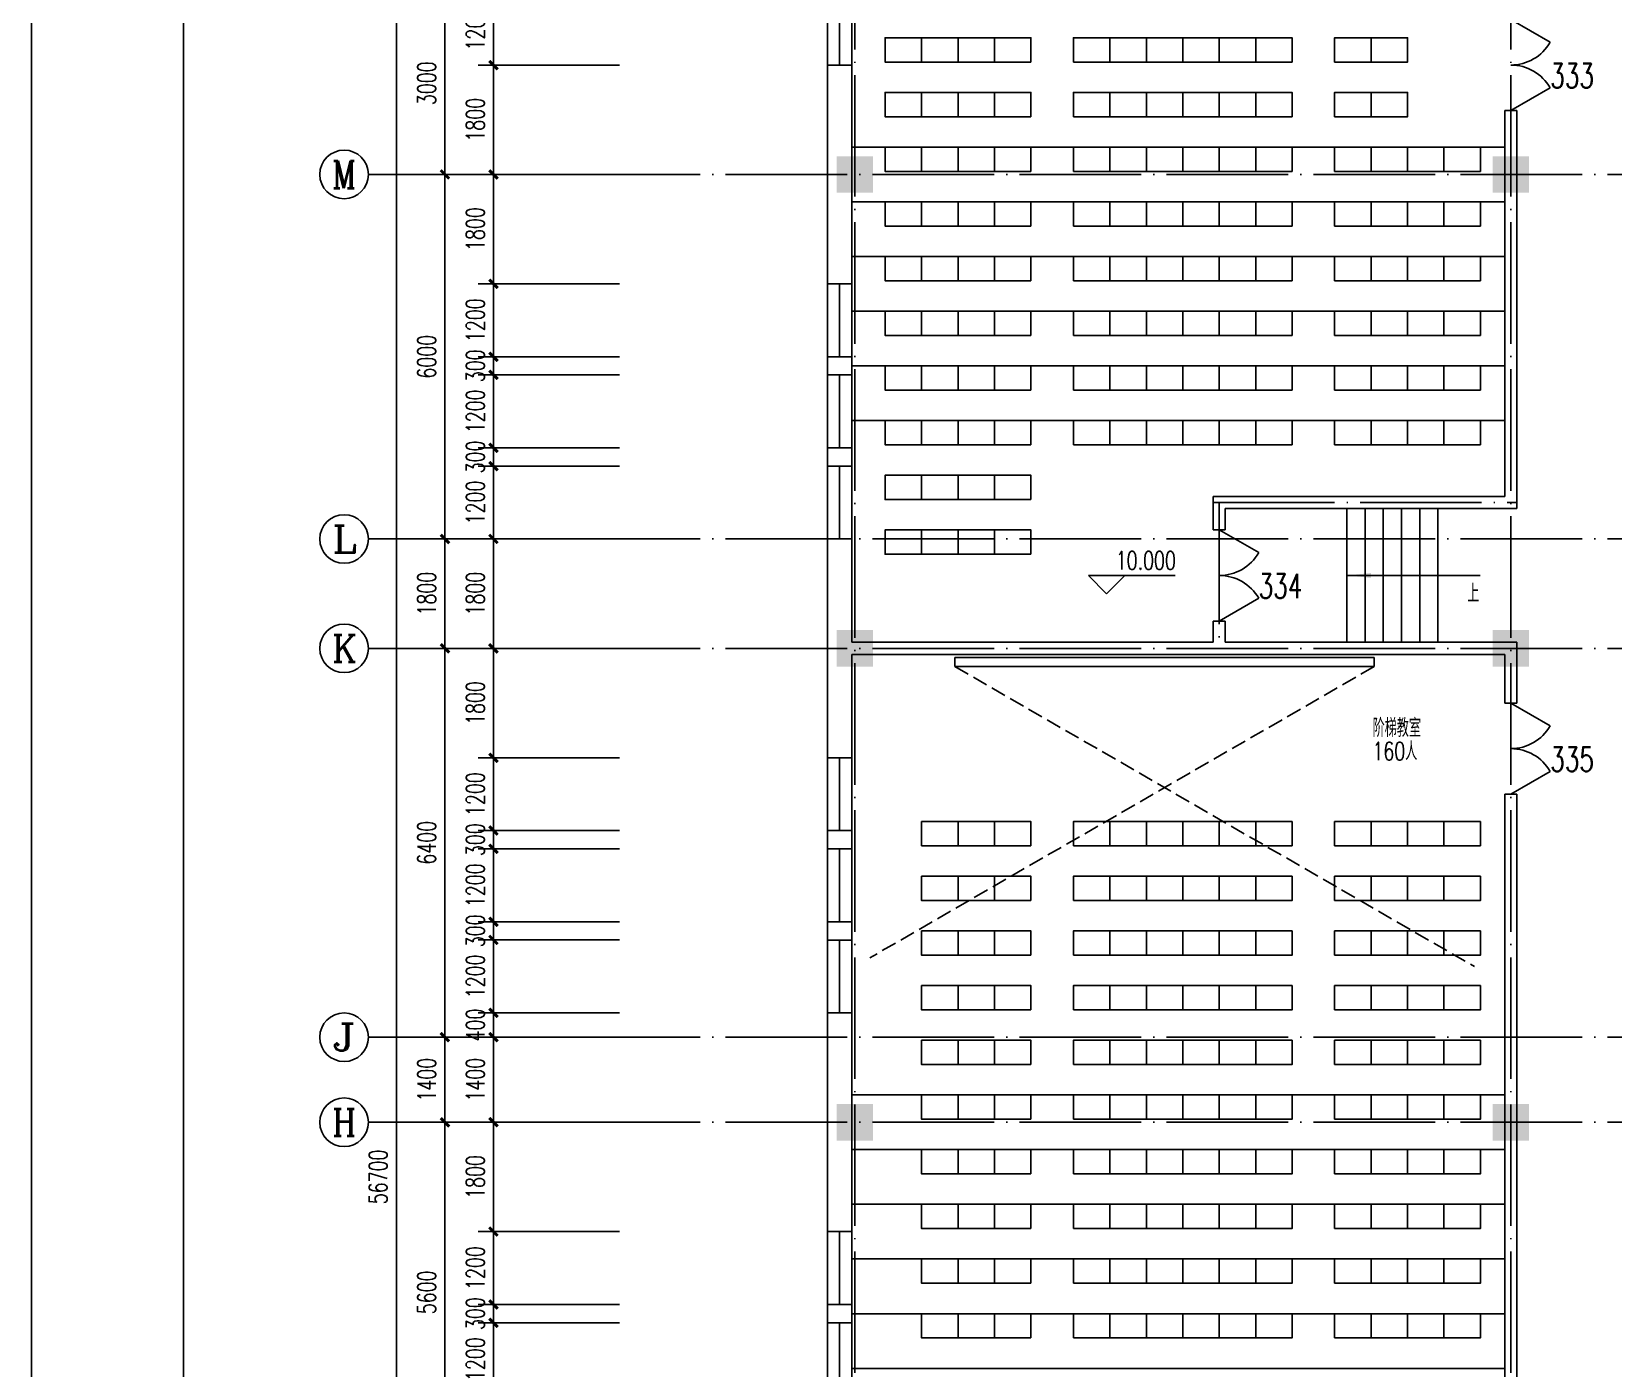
# Model space of a CAD drawing. Extents: x 165127 to 1058185, y 60808 to 144908.
# Drawn here: x 520972 to 547012, y 103603 to 125603 of the extents above; entities that cross this region are included whole.
import ezdxf
from ezdxf.enums import TextEntityAlignment as Align

# ---------------------------------------------------------------- set-up
doc = ezdxf.new("R2010")
doc.units = 0
doc.header["$LTSCALE"] = 1000
doc.linetypes.add('DASH', pattern=[0.35, 0.25, -0.1])
doc.linetypes.add('DOTE', pattern=[2.42, 2, -0.2, 0.02, -0.2])
doc.layers.get('0').update_dxf_attribs({"linetype": 'CONTINUOUS'})
doc.layers.get('DEFPOINTS').update_dxf_attribs({"linetype": 'CONTINUOUS'})
for name, color, linetype in [('AXIS', 3, 'CONTINUOUS'), ('AXIS_TEXT', 7, 'CONTINUOUS'), ('COLUMN', 7, 'CONTINUOUS'), ('DOTE', 1, 'DOTE'), ('F', 252, 'CONTINUOUS'), ('LVTRY', 6, 'CONTINUOUS'), ('PUB_DIM', 3, 'CONTINUOUS'), ('PUB_TEXT', 7, 'CONTINUOUS'), ('STAIR', 3, 'CONTINUOUS'), ('WALL', 255, 'CONTINUOUS'), ('WINDOW', 2, 'CONTINUOUS'), ('WINDOW_TEXT', 7, 'CONTINUOUS'), ('面积注记', 7, 'CONTINUOUS')]:
    doc.layers.add(name, color=color, linetype=linetype)
doc.styles.add('_HZTXT', font='romans.shx', dxfattribs={"width": 0.7, "bigfont": 'z.shx'})
doc.styles.add('COMPLEX', font='COMPLEX')
doc.styles.add('DIM_FONT', font='SIMPLEX.shx', dxfattribs={"width": 0.7})
doc.styles.add('SIMPLEX', font='SIMPLEX.SHX')
doc.dimstyles.new('AXIS', dxfattribs={"dimtxt": 300, "dimasz": 1, "dimexe": 250, "dimexo": 300, "dimgap": 150, "dimtad": 1, "dimdec": 0, "dimdsep": 46, "dimtxsty": 'DIM_FONT', "dimblk": '_DIMX', "dimcen": 2.5, "dimse1": 1, "dimse2": 1, "dimclrt": 7, "dimadec": 0, "dimazin": 0, "dimtfac": 1, "dimtdec": 0, "dimtix": 1, "dimtmove": 2, "dimatfit": 3, "dimldrblk": '_DIMX', "dimfxl": 1, "dimarcsym": 0})
doc.dimstyles.new('DIMA', dxfattribs={"dimtxt": 300, "dimasz": 1, "dimexe": 250, "dimexo": 300, "dimgap": 150, "dimtad": 1, "dimdec": 0, "dimdsep": 46, "dimtxsty": 'DIM_FONT', "dimblk": '_DIMX', "dimcen": 2.5, "dimse1": 1, "dimclrt": 7, "dimadec": 0, "dimazin": 0, "dimtfac": 1, "dimtdec": 0, "dimtix": 1, "dimtmove": 2, "dimatfit": 3, "dimldrblk": '_DIMX', "dimfxl": 1, "dimarcsym": 0})
doc.dimstyles.new('DIMB', dxfattribs={"dimtxt": 300, "dimasz": 1, "dimexe": 250, "dimexo": 300, "dimgap": 150, "dimtad": 1, "dimdec": 0, "dimdsep": 46, "dimtxsty": 'DIM_FONT', "dimblk": '_DIMX', "dimcen": 2.5, "dimse2": 1, "dimclrt": 7, "dimadec": 0, "dimazin": 0, "dimtfac": 1, "dimtdec": 0, "dimtix": 1, "dimtmove": 2, "dimatfit": 3, "dimldrblk": '_DIMX', "dimfxl": 1, "dimarcsym": 0})
doc.dimstyles.new('DIMN', dxfattribs={"dimtxt": 300, "dimasz": 1, "dimexe": 250, "dimexo": 300, "dimgap": 150, "dimtad": 1, "dimdec": 0, "dimdsep": 46, "dimtxsty": 'DIM_FONT', "dimblk": '_DIMX', "dimcen": 2.5, "dimclrt": 7, "dimadec": 0, "dimazin": 0, "dimtfac": 1, "dimtdec": 0, "dimtix": 1, "dimtmove": 2, "dimatfit": 3, "dimldrblk": '_DIMX', "dimfxl": 1, "dimarcsym": 0})

# ---------------------------------------------------------------- blocks, each defined once
blk = doc.blocks.new('_DBLK1')
for p, q in [((-0.5, 0), (-0.25, -0.433)), ((0.5, 0), (0.25, -0.433))]:
    blk.add_line(p, q)
for centre, start, end in [((-0.5, 0), 300, 0), ((0.5, 0), 180, 240)]:
    blk.add_arc(centre, 0.5, start, end)
at = {"layer": 'WINDOW_TEXT', "style": 'SIMPLEX', "flags": 9}
blk.add_attdef('A', text='', height=1, dxfattribs=at).set_placement((0, 1.5), align=Align.MIDDLE)
blk = doc.blocks.new('_FZH')
blk.add_solid([(-0.5, -0.5), (0.5, -0.5), (-0.5, 0.5), (0.5, 0.5)])
blk = doc.blocks.new('A$C407C5CBC')
at = {"layer": 'F'}
blk.add_lwpolyline([(0, 600), (400, 600), (400, 0), (0, 0)], close=True, dxfattribs=at)
blk = doc.blocks.new('A$C34131D43')
at = {"color": 243}
blk.add_line((0, 84100), (0, 0), dxfattribs=at)
at = {"color": 244}
blk.add_line((2500, 83100), (2500, 950), dxfattribs=at)
blk = doc.blocks.new('_ARROW')
blk.add_solid([(0, 0), (-1, 0.1), (-1, -0.1)])
blk = doc.blocks.new('_AXISO')
blk.add_circle((0, 0), 0.5)
at = {"layer": 'AXIS_TEXT', "style": 'COMPLEX', "width": 1.041667}
blk.add_attdef('A', text='', height=0.56, dxfattribs=at).set_placement((-0.25, -0.28), (0.25, -0.28), align=Align.FIT)
blk = doc.blocks.new('_DIMX')
blk.add_line((-150, 0), (150, 0))
at = {"const_width": 50}
blk.add_lwpolyline([(-70, -70), (70, 70)], dxfattribs=at)
blk = doc.blocks.new('*D637')
at = {"color": 0, "linetype": 'ByBlock'}
blk.add_line((614182, 180844), (614182, 177846), dxfattribs=at)
at = {"layer": 'DEFPOINTS', "color": 0, "linetype": 'ByBlock'}
for p in [(616382, 180845), (614182, 177845), (616382, 177845)]:
    blk.add_point(p, dxfattribs=at)
at = {"color": 0, "linetype": 'ByBlock'}
for p, rotation in [((614182, 180845), 90), ((614182, 177845), 270)]:
    blk.add_blockref('_DIMX', p, dxfattribs=dict(at, rotation=rotation))
at = {"color": 7, "linetype": 'ByBlock', "insert": (613882, 179345), "char_height": 300, "attachment_point": 5, "rotation": 90, "style": 'DIM_FONT'}
blk.add_mtext('3000', dxfattribs=at)
blk = doc.blocks.new('*D638')
at = {"color": 0, "linetype": 'ByBlock'}
blk.add_line((614182, 177844), (614182, 171846), dxfattribs=at)
at = {"layer": 'DEFPOINTS', "color": 0, "linetype": 'ByBlock'}
for p in [(616382, 177845), (614182, 171845), (616382, 171845)]:
    blk.add_point(p, dxfattribs=at)
at = {"color": 0, "linetype": 'ByBlock'}
for p, rotation in [((614182, 177845), 90), ((614182, 171845), 270)]:
    blk.add_blockref('_DIMX', p, dxfattribs=dict(at, rotation=rotation))
at = {"color": 7, "linetype": 'ByBlock', "insert": (613882, 174845), "char_height": 300, "attachment_point": 5, "rotation": 90, "style": 'DIM_FONT'}
blk.add_mtext('6000', dxfattribs=at)
blk = doc.blocks.new('*D639')
at = {"color": 0, "linetype": 'ByBlock'}
blk.add_line((614182, 171844), (614182, 170046), dxfattribs=at)
at = {"layer": 'DEFPOINTS', "color": 0, "linetype": 'ByBlock'}
for p in [(616382, 171845), (614182, 170045), (616382, 170045)]:
    blk.add_point(p, dxfattribs=at)
at = {"color": 0, "linetype": 'ByBlock'}
for p, rotation in [((614182, 171845), 90), ((614182, 170045), 270)]:
    blk.add_blockref('_DIMX', p, dxfattribs=dict(at, rotation=rotation))
at = {"color": 7, "linetype": 'ByBlock', "insert": (613882, 170945), "char_height": 300, "attachment_point": 5, "rotation": 90, "style": 'DIM_FONT'}
blk.add_mtext('1800', dxfattribs=at)
blk = doc.blocks.new('*D640')
at = {"color": 0, "linetype": 'ByBlock'}
blk.add_line((614182, 170044), (614182, 163646), dxfattribs=at)
at = {"layer": 'DEFPOINTS', "color": 0, "linetype": 'ByBlock'}
for p in [(616382, 170045), (614182, 163645), (616382, 163645)]:
    blk.add_point(p, dxfattribs=at)
at = {"color": 0, "linetype": 'ByBlock'}
for p, rotation in [((614182, 170045), 90), ((614182, 163645), 270)]:
    blk.add_blockref('_DIMX', p, dxfattribs=dict(at, rotation=rotation))
at = {"color": 7, "linetype": 'ByBlock', "insert": (613882, 166845), "char_height": 300, "attachment_point": 5, "rotation": 90, "style": 'DIM_FONT'}
blk.add_mtext('6400', dxfattribs=at)
blk = doc.blocks.new('*D641')
at = {"color": 0, "linetype": 'ByBlock'}
blk.add_line((614182, 163644), (614182, 162246), dxfattribs=at)
at = {"layer": 'DEFPOINTS', "color": 0, "linetype": 'ByBlock'}
for p in [(616382, 163645), (614182, 162245), (616382, 162245)]:
    blk.add_point(p, dxfattribs=at)
at = {"color": 0, "linetype": 'ByBlock'}
for p, rotation in [((614182, 163645), 90), ((614182, 162245), 270)]:
    blk.add_blockref('_DIMX', p, dxfattribs=dict(at, rotation=rotation))
at = {"color": 7, "linetype": 'ByBlock', "insert": (613882, 162945), "char_height": 300, "attachment_point": 5, "rotation": 90, "style": 'DIM_FONT'}
blk.add_mtext('1400', dxfattribs=at)
blk = doc.blocks.new('*D642')
at = {"color": 0, "linetype": 'ByBlock'}
blk.add_line((614182, 162244), (614182, 156646), dxfattribs=at)
at = {"layer": 'DEFPOINTS', "color": 0, "linetype": 'ByBlock'}
for p in [(616382, 162245), (614182, 156645), (616382, 156645)]:
    blk.add_point(p, dxfattribs=at)
at = {"color": 0, "linetype": 'ByBlock'}
for p, rotation in [((614182, 162245), 90), ((614182, 156645), 270)]:
    blk.add_blockref('_DIMX', p, dxfattribs=dict(at, rotation=rotation))
at = {"color": 7, "linetype": 'ByBlock', "insert": (613882, 159445), "char_height": 300, "attachment_point": 5, "rotation": 90, "style": 'DIM_FONT'}
blk.add_mtext('5600', dxfattribs=at)
blk = doc.blocks.new('*D649')
at = {"color": 0, "linetype": 'ByBlock'}
for p, q in [((616082, 189695), (613132, 189695)), ((613382, 189694), (613382, 132996)), ((616082, 132995), (613132, 132995))]:
    blk.add_line(p, q, dxfattribs=at)
at = {"layer": 'DEFPOINTS', "color": 0, "linetype": 'ByBlock'}
for p in [(616382, 189695), (613382, 132995), (616382, 132995)]:
    blk.add_point(p, dxfattribs=at)
at = {"color": 0, "linetype": 'ByBlock'}
for p, rotation in [((613382, 189695), 90), ((613382, 132995), 270)]:
    blk.add_blockref('_DIMX', p, dxfattribs=dict(at, rotation=rotation))
at = {"color": 7, "linetype": 'ByBlock', "insert": (613082, 161345), "char_height": 300, "attachment_point": 5, "rotation": 90, "style": 'DIM_FONT'}
blk.add_mtext('56700', dxfattribs=at)
blk = doc.blocks.new('_WBLK')
for p, q in [((-0.5, 0.5), (0.5, 0.5)), ((-0.5, 0), (0.5, 0)), ((-0.5, -0.5), (0.5, -0.5))]:
    blk.add_line(p, q)
at = {"layer": 'WINDOW_TEXT', "style": 'SIMPLEX', "flags": 9}
blk.add_attdef('A', text='', height=1, dxfattribs=at).set_placement((0, 1.5), align=Align.MIDDLE)
blk = doc.blocks.new('*D655')
at = {"color": 0, "linetype": 'ByBlock'}
for p, q in [((617057, 180845), (614731, 180845)), ((614981, 180844), (614981, 179646)), ((617057, 179645), (614731, 179645))]:
    blk.add_line(p, q, dxfattribs=at)
at = {"layer": 'DEFPOINTS', "color": 0, "linetype": 'ByBlock'}
for p in [(617357, 180845), (614981, 179645), (617357, 179645)]:
    blk.add_point(p, dxfattribs=at)
at = {"color": 0, "linetype": 'ByBlock'}
for p, rotation in [((614981, 180845), 90), ((614981, 179645), 270)]:
    blk.add_blockref('_DIMX', p, dxfattribs=dict(at, rotation=rotation))
at = {"color": 7, "linetype": 'ByBlock', "insert": (614681, 180245), "char_height": 300, "attachment_point": 5, "rotation": 90, "style": 'DIM_FONT'}
blk.add_mtext('1200', dxfattribs=at)
blk = doc.blocks.new('*D656')
at = {"color": 0, "linetype": 'ByBlock'}
for p, q in [((617057, 179645), (614731, 179645)), ((614981, 179644), (614981, 177846)), ((617057, 177845), (614731, 177845))]:
    blk.add_line(p, q, dxfattribs=at)
at = {"layer": 'DEFPOINTS', "color": 0, "linetype": 'ByBlock'}
for p in [(617357, 179645), (614981, 177845), (617357, 177845)]:
    blk.add_point(p, dxfattribs=at)
at = {"color": 0, "linetype": 'ByBlock'}
for p, rotation in [((614981, 179645), 90), ((614981, 177845), 270)]:
    blk.add_blockref('_DIMX', p, dxfattribs=dict(at, rotation=rotation))
at = {"color": 7, "linetype": 'ByBlock', "insert": (614681, 178745), "char_height": 300, "attachment_point": 5, "rotation": 90, "style": 'DIM_FONT'}
blk.add_mtext('1800', dxfattribs=at)
blk = doc.blocks.new('*D746')
at = {"color": 0, "linetype": 'ByBlock'}
for p, q in [((614981, 177844), (614981, 176046)), ((617057, 176045), (614731, 176045))]:
    blk.add_line(p, q, dxfattribs=at)
at = {"layer": 'DEFPOINTS', "color": 0, "linetype": 'ByBlock'}
for p in [(617357, 177845), (614981, 176045), (617357, 176045)]:
    blk.add_point(p, dxfattribs=at)
at = {"color": 0, "linetype": 'ByBlock'}
for p, rotation in [((614981, 177845), 90), ((614981, 176045), 270)]:
    blk.add_blockref('_DIMX', p, dxfattribs=dict(at, rotation=rotation))
at = {"color": 7, "linetype": 'ByBlock', "insert": (614681, 176945), "char_height": 300, "attachment_point": 5, "rotation": 90, "style": 'DIM_FONT'}
blk.add_mtext('1800', dxfattribs=at)
blk = doc.blocks.new('*D747')
at = {"color": 0, "linetype": 'ByBlock'}
for p, q in [((617057, 176045), (614731, 176045)), ((614981, 176044), (614981, 174846)), ((617057, 174845), (614731, 174845))]:
    blk.add_line(p, q, dxfattribs=at)
at = {"layer": 'DEFPOINTS', "color": 0, "linetype": 'ByBlock'}
for p in [(617357, 176045), (614981, 174845), (617357, 174845)]:
    blk.add_point(p, dxfattribs=at)
at = {"color": 0, "linetype": 'ByBlock'}
for p, rotation in [((614981, 176045), 90), ((614981, 174845), 270)]:
    blk.add_blockref('_DIMX', p, dxfattribs=dict(at, rotation=rotation))
at = {"color": 7, "linetype": 'ByBlock', "insert": (614681, 175445), "char_height": 300, "attachment_point": 5, "rotation": 90, "style": 'DIM_FONT'}
blk.add_mtext('1200', dxfattribs=at)
blk = doc.blocks.new('*D748')
at = {"color": 0, "linetype": 'ByBlock'}
for p, q in [((617057, 174845), (614731, 174845)), ((614981, 174846), (614981, 174847)), ((614981, 174845), (614981, 174545)), ((617057, 174545), (614731, 174545)), ((614981, 174544), (614981, 174543))]:
    blk.add_line(p, q, dxfattribs=at)
at = {"layer": 'DEFPOINTS', "color": 0, "linetype": 'ByBlock'}
for p in [(617357, 174845), (614981, 174545), (617357, 174545)]:
    blk.add_point(p, dxfattribs=at)
at = {"color": 0, "linetype": 'ByBlock'}
for p, rotation in [((614981, 174845), 270), ((614981, 174545), 90)]:
    blk.add_blockref('_DIMX', p, dxfattribs=dict(at, rotation=rotation))
at = {"color": 7, "linetype": 'ByBlock', "insert": (614681, 174695), "char_height": 300, "attachment_point": 5, "rotation": 90, "style": 'DIM_FONT'}
blk.add_mtext('300', dxfattribs=at)
blk = doc.blocks.new('*D749')
at = {"color": 0, "linetype": 'ByBlock'}
for p, q in [((617057, 174545), (614731, 174545)), ((614981, 174544), (614981, 173346)), ((617057, 173345), (614731, 173345))]:
    blk.add_line(p, q, dxfattribs=at)
at = {"layer": 'DEFPOINTS', "color": 0, "linetype": 'ByBlock'}
for p in [(617357, 174545), (614981, 173345), (617357, 173345)]:
    blk.add_point(p, dxfattribs=at)
at = {"color": 0, "linetype": 'ByBlock'}
for p, rotation in [((614981, 174545), 90), ((614981, 173345), 270)]:
    blk.add_blockref('_DIMX', p, dxfattribs=dict(at, rotation=rotation))
at = {"color": 7, "linetype": 'ByBlock', "insert": (614681, 173945), "char_height": 300, "attachment_point": 5, "rotation": 90, "style": 'DIM_FONT'}
blk.add_mtext('1200', dxfattribs=at)
blk = doc.blocks.new('*D750')
at = {"color": 0, "linetype": 'ByBlock'}
for p, q in [((617057, 173345), (614731, 173345)), ((614981, 173346), (614981, 173347)), ((614981, 173345), (614981, 173045)), ((617057, 173045), (614731, 173045)), ((614981, 173044), (614981, 173043))]:
    blk.add_line(p, q, dxfattribs=at)
at = {"layer": 'DEFPOINTS', "color": 0, "linetype": 'ByBlock'}
for p in [(617357, 173345), (614981, 173045), (617357, 173045)]:
    blk.add_point(p, dxfattribs=at)
at = {"color": 0, "linetype": 'ByBlock'}
for p, rotation in [((614981, 173345), 270), ((614981, 173045), 90)]:
    blk.add_blockref('_DIMX', p, dxfattribs=dict(at, rotation=rotation))
at = {"color": 7, "linetype": 'ByBlock', "insert": (614681, 173195), "char_height": 300, "attachment_point": 5, "rotation": 90, "style": 'DIM_FONT'}
blk.add_mtext('300', dxfattribs=at)
blk = doc.blocks.new('*D751')
at = {"color": 0, "linetype": 'ByBlock'}
for p, q in [((617057, 173045), (614731, 173045)), ((614981, 173044), (614981, 171846)), ((617057, 171845), (614731, 171845))]:
    blk.add_line(p, q, dxfattribs=at)
at = {"layer": 'DEFPOINTS', "color": 0, "linetype": 'ByBlock'}
for p in [(617357, 173045), (614981, 171845), (617357, 171845)]:
    blk.add_point(p, dxfattribs=at)
at = {"color": 0, "linetype": 'ByBlock'}
for p, rotation in [((614981, 173045), 90), ((614981, 171845), 270)]:
    blk.add_blockref('_DIMX', p, dxfattribs=dict(at, rotation=rotation))
at = {"color": 7, "linetype": 'ByBlock', "insert": (614681, 172445), "char_height": 300, "attachment_point": 5, "rotation": 90, "style": 'DIM_FONT'}
blk.add_mtext('1200', dxfattribs=at)
blk = doc.blocks.new('*D752')
at = {"color": 0, "linetype": 'ByBlock'}
for p, q in [((617057, 171845), (614731, 171845)), ((614981, 171844), (614981, 170046)), ((617057, 170045), (614731, 170045))]:
    blk.add_line(p, q, dxfattribs=at)
at = {"layer": 'DEFPOINTS', "color": 0, "linetype": 'ByBlock'}
for p in [(617357, 171845), (614981, 170045), (617357, 170045)]:
    blk.add_point(p, dxfattribs=at)
at = {"color": 0, "linetype": 'ByBlock'}
for p, rotation in [((614981, 171845), 90), ((614981, 170045), 270)]:
    blk.add_blockref('_DIMX', p, dxfattribs=dict(at, rotation=rotation))
at = {"color": 7, "linetype": 'ByBlock', "insert": (614681, 170945), "char_height": 300, "attachment_point": 5, "rotation": 90, "style": 'DIM_FONT'}
blk.add_mtext('1800', dxfattribs=at)
blk = doc.blocks.new('*D753')
at = {"color": 0, "linetype": 'ByBlock'}
for p, q in [((614981, 170044), (614981, 168246)), ((617057, 168245), (614731, 168245))]:
    blk.add_line(p, q, dxfattribs=at)
at = {"layer": 'DEFPOINTS', "color": 0, "linetype": 'ByBlock'}
for p in [(617357, 170045), (614981, 168245), (617357, 168245)]:
    blk.add_point(p, dxfattribs=at)
at = {"color": 0, "linetype": 'ByBlock'}
for p, rotation in [((614981, 170045), 90), ((614981, 168245), 270)]:
    blk.add_blockref('_DIMX', p, dxfattribs=dict(at, rotation=rotation))
at = {"color": 7, "linetype": 'ByBlock', "insert": (614681, 169145), "char_height": 300, "attachment_point": 5, "rotation": 90, "style": 'DIM_FONT'}
blk.add_mtext('1800', dxfattribs=at)
blk = doc.blocks.new('*D754')
at = {"color": 0, "linetype": 'ByBlock'}
for p, q in [((617057, 168245), (614731, 168245)), ((614981, 168244), (614981, 167046)), ((617057, 167045), (614731, 167045))]:
    blk.add_line(p, q, dxfattribs=at)
at = {"layer": 'DEFPOINTS', "color": 0, "linetype": 'ByBlock'}
for p in [(617357, 168245), (614981, 167045), (617357, 167045)]:
    blk.add_point(p, dxfattribs=at)
at = {"color": 0, "linetype": 'ByBlock'}
for p, rotation in [((614981, 168245), 90), ((614981, 167045), 270)]:
    blk.add_blockref('_DIMX', p, dxfattribs=dict(at, rotation=rotation))
at = {"color": 7, "linetype": 'ByBlock', "insert": (614681, 167645), "char_height": 300, "attachment_point": 5, "rotation": 90, "style": 'DIM_FONT'}
blk.add_mtext('1200', dxfattribs=at)
blk = doc.blocks.new('*D755')
at = {"color": 0, "linetype": 'ByBlock'}
for p, q in [((617057, 167045), (614731, 167045)), ((614981, 167046), (614981, 167047)), ((614981, 167045), (614981, 166745)), ((617057, 166745), (614731, 166745)), ((614981, 166744), (614981, 166743))]:
    blk.add_line(p, q, dxfattribs=at)
at = {"layer": 'DEFPOINTS', "color": 0, "linetype": 'ByBlock'}
for p in [(617357, 167045), (614981, 166745), (617357, 166745)]:
    blk.add_point(p, dxfattribs=at)
at = {"color": 0, "linetype": 'ByBlock'}
for p, rotation in [((614981, 167045), 270), ((614981, 166745), 90)]:
    blk.add_blockref('_DIMX', p, dxfattribs=dict(at, rotation=rotation))
at = {"color": 7, "linetype": 'ByBlock', "insert": (614681, 166895), "char_height": 300, "attachment_point": 5, "rotation": 90, "style": 'DIM_FONT'}
blk.add_mtext('300', dxfattribs=at)
blk = doc.blocks.new('*D756')
at = {"color": 0, "linetype": 'ByBlock'}
for p, q in [((617057, 166745), (614731, 166745)), ((614981, 166744), (614981, 165546)), ((617057, 165545), (614731, 165545))]:
    blk.add_line(p, q, dxfattribs=at)
at = {"layer": 'DEFPOINTS', "color": 0, "linetype": 'ByBlock'}
for p in [(617357, 166745), (614981, 165545), (617357, 165545)]:
    blk.add_point(p, dxfattribs=at)
at = {"color": 0, "linetype": 'ByBlock'}
for p, rotation in [((614981, 166745), 90), ((614981, 165545), 270)]:
    blk.add_blockref('_DIMX', p, dxfattribs=dict(at, rotation=rotation))
at = {"color": 7, "linetype": 'ByBlock', "insert": (614681, 166145), "char_height": 300, "attachment_point": 5, "rotation": 90, "style": 'DIM_FONT'}
blk.add_mtext('1200', dxfattribs=at)
blk = doc.blocks.new('*D757')
at = {"color": 0, "linetype": 'ByBlock'}
for p, q in [((617057, 165545), (614731, 165545)), ((614981, 165546), (614981, 165547)), ((614981, 165545), (614981, 165245)), ((617057, 165245), (614731, 165245)), ((614981, 165244), (614981, 165243))]:
    blk.add_line(p, q, dxfattribs=at)
at = {"layer": 'DEFPOINTS', "color": 0, "linetype": 'ByBlock'}
for p in [(617357, 165545), (614981, 165245), (617357, 165245)]:
    blk.add_point(p, dxfattribs=at)
at = {"color": 0, "linetype": 'ByBlock'}
for p, rotation in [((614981, 165545), 270), ((614981, 165245), 90)]:
    blk.add_blockref('_DIMX', p, dxfattribs=dict(at, rotation=rotation))
at = {"color": 7, "linetype": 'ByBlock', "insert": (614681, 165395), "char_height": 300, "attachment_point": 5, "rotation": 90, "style": 'DIM_FONT'}
blk.add_mtext('300', dxfattribs=at)
blk = doc.blocks.new('*D758')
at = {"color": 0, "linetype": 'ByBlock'}
for p, q in [((617057, 165245), (614731, 165245)), ((614981, 165244), (614981, 164046)), ((617057, 164045), (614731, 164045))]:
    blk.add_line(p, q, dxfattribs=at)
at = {"layer": 'DEFPOINTS', "color": 0, "linetype": 'ByBlock'}
for p in [(617357, 165245), (614981, 164045), (617357, 164045)]:
    blk.add_point(p, dxfattribs=at)
at = {"color": 0, "linetype": 'ByBlock'}
for p, rotation in [((614981, 165245), 90), ((614981, 164045), 270)]:
    blk.add_blockref('_DIMX', p, dxfattribs=dict(at, rotation=rotation))
at = {"color": 7, "linetype": 'ByBlock', "insert": (614681, 164645), "char_height": 300, "attachment_point": 5, "rotation": 90, "style": 'DIM_FONT'}
blk.add_mtext('1200', dxfattribs=at)
blk = doc.blocks.new('*D759')
at = {"color": 0, "linetype": 'ByBlock'}
for p, q in [((617057, 164045), (614731, 164045)), ((614981, 164046), (614981, 164047)), ((614981, 164045), (614981, 163645)), ((614981, 163644), (614981, 163643))]:
    blk.add_line(p, q, dxfattribs=at)
at = {"layer": 'DEFPOINTS', "color": 0, "linetype": 'ByBlock'}
for p in [(617357, 164045), (614981, 163645), (617357, 163645)]:
    blk.add_point(p, dxfattribs=at)
at = {"color": 0, "linetype": 'ByBlock'}
for p, rotation in [((614981, 164045), 270), ((614981, 163645), 90)]:
    blk.add_blockref('_DIMX', p, dxfattribs=dict(at, rotation=rotation))
at = {"color": 7, "linetype": 'ByBlock', "insert": (614681, 163845), "char_height": 300, "attachment_point": 5, "rotation": 90, "style": 'DIM_FONT'}
blk.add_mtext('400', dxfattribs=at)
blk = doc.blocks.new('*D760')
at = {"color": 0, "linetype": 'ByBlock'}
for p, q in [((614981, 162244), (614981, 160446)), ((617057, 160445), (614731, 160445))]:
    blk.add_line(p, q, dxfattribs=at)
at = {"layer": 'DEFPOINTS', "color": 0, "linetype": 'ByBlock'}
for p in [(617357, 162245), (614981, 160445), (617357, 160445)]:
    blk.add_point(p, dxfattribs=at)
at = {"color": 0, "linetype": 'ByBlock'}
for p, rotation in [((614981, 162245), 90), ((614981, 160445), 270)]:
    blk.add_blockref('_DIMX', p, dxfattribs=dict(at, rotation=rotation))
at = {"color": 7, "linetype": 'ByBlock', "insert": (614681, 161345), "char_height": 300, "attachment_point": 5, "rotation": 90, "style": 'DIM_FONT'}
blk.add_mtext('1800', dxfattribs=at)
blk = doc.blocks.new('*D761')
at = {"color": 0, "linetype": 'ByBlock'}
for p, q in [((617057, 160445), (614731, 160445)), ((614981, 160444), (614981, 159246)), ((617057, 159245), (614731, 159245))]:
    blk.add_line(p, q, dxfattribs=at)
at = {"layer": 'DEFPOINTS', "color": 0, "linetype": 'ByBlock'}
for p in [(617357, 160445), (614981, 159245), (617357, 159245)]:
    blk.add_point(p, dxfattribs=at)
at = {"color": 0, "linetype": 'ByBlock'}
for p, rotation in [((614981, 160445), 90), ((614981, 159245), 270)]:
    blk.add_blockref('_DIMX', p, dxfattribs=dict(at, rotation=rotation))
at = {"color": 7, "linetype": 'ByBlock', "insert": (614681, 159845), "char_height": 300, "attachment_point": 5, "rotation": 90, "style": 'DIM_FONT'}
blk.add_mtext('1200', dxfattribs=at)
blk = doc.blocks.new('*D762')
at = {"color": 0, "linetype": 'ByBlock'}
for p, q in [((617057, 159245), (614731, 159245)), ((614981, 159246), (614981, 159247)), ((614981, 159245), (614981, 158945)), ((617057, 158945), (614731, 158945)), ((614981, 158944), (614981, 158943))]:
    blk.add_line(p, q, dxfattribs=at)
at = {"layer": 'DEFPOINTS', "color": 0, "linetype": 'ByBlock'}
for p in [(617357, 159245), (614981, 158945), (617357, 158945)]:
    blk.add_point(p, dxfattribs=at)
at = {"color": 0, "linetype": 'ByBlock'}
for p, rotation in [((614981, 159245), 270), ((614981, 158945), 90)]:
    blk.add_blockref('_DIMX', p, dxfattribs=dict(at, rotation=rotation))
at = {"color": 7, "linetype": 'ByBlock', "insert": (614681, 159095), "char_height": 300, "attachment_point": 5, "rotation": 90, "style": 'DIM_FONT'}
blk.add_mtext('300', dxfattribs=at)
blk = doc.blocks.new('*D763')
at = {"color": 0, "linetype": 'ByBlock'}
for p, q in [((617057, 158945), (614731, 158945)), ((614981, 158944), (614981, 157746)), ((617057, 157745), (614731, 157745))]:
    blk.add_line(p, q, dxfattribs=at)
at = {"layer": 'DEFPOINTS', "color": 0, "linetype": 'ByBlock'}
for p in [(617357, 158945), (614981, 157745), (617357, 157745)]:
    blk.add_point(p, dxfattribs=at)
at = {"color": 0, "linetype": 'ByBlock'}
for p, rotation in [((614981, 158945), 90), ((614981, 157745), 270)]:
    blk.add_blockref('_DIMX', p, dxfattribs=dict(at, rotation=rotation))
at = {"color": 7, "linetype": 'ByBlock', "insert": (614681, 158345), "char_height": 300, "attachment_point": 5, "rotation": 90, "style": 'DIM_FONT'}
blk.add_mtext('1200', dxfattribs=at)
blk = doc.blocks.new('*D781')
at = {"color": 0, "linetype": 'ByBlock'}
for p, q in [((614981, 163644), (614981, 162246)), ((617057, 162245), (614731, 162245))]:
    blk.add_line(p, q, dxfattribs=at)
at = {"layer": 'DEFPOINTS', "color": 0, "linetype": 'ByBlock'}
for p in [(617357, 163645), (614981, 162245), (617357, 162245)]:
    blk.add_point(p, dxfattribs=at)
at = {"color": 0, "linetype": 'ByBlock'}
for p, rotation in [((614981, 163645), 90), ((614981, 162245), 270)]:
    blk.add_blockref('_DIMX', p, dxfattribs=dict(at, rotation=rotation))
at = {"color": 7, "linetype": 'ByBlock', "insert": (614681, 162945), "char_height": 300, "attachment_point": 5, "rotation": 90, "style": 'DIM_FONT'}
blk.add_mtext('1400', dxfattribs=at)

msp = doc.modelspace()

# ---------------------------------------------------------------- linework, layer by layer
at = {"layer": 'AXIS'}
for p, q in [((526516.6, 123253.1), (529976.8, 123253.1)), ((526516.6, 117253.1), (529976.8, 117253.1)), ((526516.6, 115453.1), (529976.8, 115453.1)), ((526516.6, 109053.1), (529976.8, 109053.1)), ((526516.6, 107653.1), (529976.8, 107653.1))]:
    msp.add_line(p, q, dxfattribs=at)
at = {"layer": 'DOTE'}
for p, q in [((534523.4, 139407.6), (534523.4, 71351.8)), ((545323.4, 139407.6), (545323.4, 71351.8)), ((529976.8, 123253.1), (597223.4, 123253.1)), ((540423.4, 117853.1), (545423.4, 117853.1)), ((540523.4, 117853.1), (540523.4, 115453.1)), ((529976.8, 117253.1), (557623.4, 117253.1)), ((529976.8, 115453.1), (548423.4, 115453.1)), ((529976.8, 109053.1), (664620, 109053.1)), ((529976.8, 107653.1), (548773.4, 107653.1))]:
    msp.add_line(p, q, dxfattribs=at)
at = {"layer": 'F', "linetype": 'DASH'}
for p, q in [((543073.4, 115153.1), (534773.4, 110361.1)), ((536173.4, 115153.1), (544723.4, 110216.7))]:
    msp.add_line(p, q, dxfattribs=at)
at = {"layer": 'LVTRY'}
for p, q in [((545223.4, 123703.1), (534473.4, 123703.1)), ((545223.4, 122803.1), (534473.4, 122803.1)), ((545223.4, 121903.1), (534473.4, 121903.1)), ((545223.4, 121003.1), (534473.4, 121003.1)), ((545223.4, 120103.1), (534473.4, 120103.1)), ((545223.4, 119203.1), (534473.4, 119203.1)), ((543073.4, 115303.1), (536173.4, 115303.1)), ((536173.4, 115303.1), (536173.4, 115153.1)), ((543073.4, 115153.1), (536173.4, 115153.1)), ((543073.4, 115303.1), (543073.4, 115153.1)), ((545223.4, 108103.1), (534473.4, 108103.1)), ((545223.4, 107203.1), (534473.4, 107203.1)), ((545223.4, 106303.1), (534473.4, 106303.1)), ((545223.4, 105403.1), (534473.4, 105403.1)), ((545223.4, 104503.1), (534473.4, 104503.1)), ((545223.4, 103603.1), (534473.4, 103603.1))]:
    msp.add_line(p, q, dxfattribs=at)
at = {"layer": 'PUB_DIM'}
for p, q in [((538369.9, 116653), (538969.9, 116653)), ((538669.9, 116353), (538369.9, 116653)), ((538969.9, 116653), (538669.9, 116353)), ((538669.9, 116653), (539800.7, 116653))]:
    msp.add_line(p, q, dxfattribs=at)
msp.add_lwpolyline([(542623.4, 116653.1), (544819.2, 116653.1)], dxfattribs=at)
at = {"layer": 'STAIR'}
for p, q in [((542623.4, 117753.1), (542623.4, 115553.1)), ((542923.4, 117753.1), (542923.4, 115553.1)), ((543223.4, 117753.1), (543223.4, 115553.1)), ((543523.4, 117753.1), (543523.4, 115553.1)), ((543823.4, 117753.1), (543823.4, 115553.1)), ((544123.4, 117753.1), (544123.4, 115553.1))]:
    msp.add_line(p, q, dxfattribs=at)
at = {"layer": 'WALL'}
for p, q in [((534073.4, 125053.1), (534473.4, 125053.1)), ((534073.4, 125053.1), (534073.4, 121453.1)), ((534473.4, 121453.1), (534473.4, 125053.1)), ((545223.4, 124303.1), (545223.4, 117953.1)), ((545423.4, 124303.1), (545223.4, 124303.1)), ((545423.4, 124303.1), (545423.4, 117753.1)), ((534073.4, 121453.1), (534473.4, 121453.1)), ((534073.4, 120253.1), (534473.4, 120253.1)), ((534073.4, 120253.1), (534073.4, 119953.1)), ((534473.4, 119953.1), (534473.4, 120253.1)), ((534073.4, 119953.1), (534473.4, 119953.1)), ((534073.4, 118753.1), (534473.4, 118753.1)), ((534073.4, 118753.1), (534073.4, 118453.1)), ((534473.4, 118453.1), (534473.4, 118753.1)), ((534073.4, 118453.1), (534473.4, 118453.1)), ((540423.4, 117953.1), (540423.4, 117403.1)), ((545223.4, 117953.1), (540423.4, 117953.1)), ((545423.4, 117753.1), (540623.4, 117753.1)), ((540623.4, 117403.1), (540623.4, 117753.1)), ((534073.4, 117253.1), (534473.4, 117253.1)), ((534073.4, 117253.1), (534073.4, 113653.1)), ((534473.4, 115553.1), (534473.4, 117253.1)), ((540423.4, 117403.1), (540623.4, 117403.1)), ((540423.4, 115903.1), (540623.4, 115903.1)), ((540423.4, 115903.1), (540423.4, 115553.1)), ((540623.4, 115553.1), (540623.4, 115903.1)), ((534473.4, 115553.1), (540423.4, 115553.1)), ((540623.4, 115553.1), (545423.4, 115553.1)), ((545423.4, 115553.1), (545423.4, 114553.1)), ((534473.4, 115353.1), (545223.4, 115353.1)), ((534473.4, 113653.1), (534473.4, 115353.1)), ((545223.4, 115353.1), (545223.4, 114553.1)), ((545223.4, 114553.1), (545423.4, 114553.1)), ((534073.4, 113653.1), (534473.4, 113653.1)), ((545223.4, 102353.1), (545223.4, 113053.1)), ((545223.4, 113053.1), (545423.4, 113053.1)), ((545423.4, 102153.1), (545423.4, 113053.1)), ((534073.4, 112453.1), (534473.4, 112453.1)), ((534073.4, 112453.1), (534073.4, 112153.1)), ((534473.4, 112153.1), (534473.4, 112453.1)), ((534073.4, 112153.1), (534473.4, 112153.1)), ((534073.4, 110953.1), (534473.4, 110953.1)), ((534073.4, 110953.1), (534073.4, 110653.1)), ((534473.4, 110653.1), (534473.4, 110953.1)), ((534073.4, 110653.1), (534473.4, 110653.1)), ((534073.4, 109453.1), (534473.4, 109453.1)), ((534073.4, 109453.1), (534073.4, 105853.1)), ((534473.4, 105853.1), (534473.4, 109453.1)), ((534073.4, 105853.1), (534473.4, 105853.1)), ((534073.4, 104653.1), (534473.4, 104653.1)), ((534073.4, 104653.1), (534073.4, 104353.1)), ((534473.4, 104353.1), (534473.4, 104653.1)), ((534073.4, 104353.1), (534473.4, 104353.1))]:
    msp.add_line(p, q, dxfattribs=at)

# ---------------------------------------------------------------- block references
at = {"layer": 'AXIS'}
ref = msp.add_blockref('_AXISO', (526116.6, 123253.1), dxfattribs=dict(at, xscale=800, yscale=800, zscale=800))
ref.add_attrib('A', 'M', dxfattribs={"layer": 'AXIS_TEXT', "height": 448, "style": 'COMPLEX', "width": 0.892857}).set_placement((525916.6, 123029.1), (526316.6, 123029.1), align=Align.FIT)
ref = msp.add_blockref('_AXISO', (526116.6, 117253.1), dxfattribs=dict(at, xscale=800, yscale=800, zscale=800))
ref.add_attrib('A', 'L', dxfattribs={"layer": 'AXIS_TEXT', "height": 448, "style": 'COMPLEX', "width": 1.25}).set_placement((525916.6, 117029.1), (526316.6, 117029.1), align=Align.FIT)
ref = msp.add_blockref('_AXISO', (526116.6, 115453.1), dxfattribs=dict(at, xscale=800, yscale=800, zscale=800))
ref.add_attrib('A', 'K', dxfattribs={"layer": 'AXIS_TEXT', "height": 448, "style": 'COMPLEX', "width": 0.986842}).set_placement((525916.6, 115229.1), (526316.6, 115229.1), align=Align.FIT)
ref = msp.add_blockref('_AXISO', (526116.6, 109053.1), dxfattribs=dict(at, xscale=800, yscale=800, zscale=800))
ref.add_attrib('A', 'J', dxfattribs={"layer": 'AXIS_TEXT', "height": 448, "style": 'COMPLEX', "width": 1.704545}).set_placement((525916.6, 108829.1), (526316.6, 108829.1), align=Align.FIT)
ref = msp.add_blockref('_AXISO', (526116.6, 107653.1), dxfattribs=dict(at, xscale=800, yscale=800, zscale=800))
ref.add_attrib('A', 'H', dxfattribs={"layer": 'AXIS_TEXT', "height": 448, "style": 'COMPLEX', "width": 0.9375}).set_placement((525916.6, 107429.1), (526316.6, 107429.1), align=Align.FIT)
at = {"layer": 'COLUMN', "xscale": 600, "yscale": 600, "zscale": 600}
for p in [(534523.4, 123253.1), (545323.4, 123253.1), (534523.4, 115453.1), (545323.4, 115453.1), (534523.4, 107653.1), (545323.4, 107653.1)]:
    msp.add_blockref('_FZH', p, dxfattribs=at)
at = {"layer": 'PUB_DIM', "xscale": 400, "yscale": 400, "zscale": 400, "rotation": 180}
msp.add_blockref('_ARROW', (542623.4, 116653.1), dxfattribs=at)
at = {"layer": 'STAIR', "xscale": -1, "rotation": 270}
for p in [(535023.4, 125103.1), (535623.4, 125103.1), (536223.4, 125103.1), (536823.4, 125103.1), (535023.4, 124203.1), (535623.4, 124203.1), (536223.4, 124203.1), (536823.4, 124203.1), (535023.4, 123303.1), (535623.4, 123303.1), (536223.4, 123303.1), (536823.4, 123303.1), (535023.4, 122403.1), (535623.4, 122403.1), (536223.4, 122403.1), (536823.4, 122403.1), (535023.4, 121503.1), (535623.4, 121503.1), (536223.4, 121503.1), (536823.4, 121503.1), (535023.4, 120603.1), (535623.4, 120603.1), (536223.4, 120603.1), (536823.4, 120603.1), (535023.4, 119703.1), (535623.4, 119703.1), (536223.4, 119703.1), (536823.4, 119703.1), (535023.4, 118803.1), (535623.4, 118803.1), (536223.4, 118803.1), (536823.4, 118803.1), (535023.4, 117903.1), (535623.4, 117903.1), (536223.4, 117903.1), (536823.4, 117903.1), (535023.4, 117003.1), (535623.4, 117003.1), (536223.4, 117003.1), (536823.4, 117003.1), (535623.4, 112203.1), (536223.4, 112203.1), (536823.4, 112203.1), (535623.4, 111303.1), (536223.4, 111303.1), (536823.4, 111303.1), (535623.4, 110403.1), (536223.4, 110403.1), (536823.4, 110403.1), (535623.4, 109503.1), (536223.4, 109503.1), (536823.4, 109503.1), (535623.4, 108603.1), (536223.4, 108603.1), (536823.4, 108603.1), (535623.4, 107703.1), (536223.4, 107703.1), (536823.4, 107703.1), (535623.4, 106803.1), (536223.4, 106803.1), (536823.4, 106803.1), (535623.4, 105903.1), (536223.4, 105903.1), (536823.4, 105903.1), (535623.4, 105003.1), (536223.4, 105003.1), (536823.4, 105003.1), (535623.4, 104103.1), (536223.4, 104103.1), (536823.4, 104103.1)]:
    msp.add_blockref('A$C407C5CBC', p, dxfattribs=at)
at = {"layer": 'STAIR', "rotation": 90}
for p in [(538723.4, 125103.1), (539323.4, 125103.1), (539923.4, 125103.1), (540523.4, 125103.1), (541123.4, 125103.1), (541723.4, 125103.1), (543023.4, 125103.1), (543623.4, 125103.1), (538723.4, 124203.1), (539323.4, 124203.1), (539923.4, 124203.1), (540523.4, 124203.1), (541123.4, 124203.1), (541723.4, 124203.1), (543023.4, 124203.1), (543623.4, 124203.1), (538723.4, 123303.1), (539323.4, 123303.1), (539923.4, 123303.1), (540523.4, 123303.1), (541123.4, 123303.1), (541723.4, 123303.1), (543023.4, 123303.1), (543623.4, 123303.1), (544223.4, 123303.1), (544823.4, 123303.1), (538723.4, 122403.1), (539323.4, 122403.1), (539923.4, 122403.1), (540523.4, 122403.1), (541123.4, 122403.1), (541723.4, 122403.1), (543023.4, 122403.1), (543623.4, 122403.1), (544223.4, 122403.1), (544823.4, 122403.1), (538723.4, 121503.1), (539323.4, 121503.1), (539923.4, 121503.1), (540523.4, 121503.1), (541123.4, 121503.1), (541723.4, 121503.1), (543023.4, 121503.1), (543623.4, 121503.1), (544223.4, 121503.1), (544823.4, 121503.1), (538723.4, 120603.1), (539323.4, 120603.1), (539923.4, 120603.1), (540523.4, 120603.1), (541123.4, 120603.1), (541723.4, 120603.1), (543023.4, 120603.1), (543623.4, 120603.1), (544223.4, 120603.1), (544823.4, 120603.1), (538723.4, 119703.1), (539323.4, 119703.1), (539923.4, 119703.1), (540523.4, 119703.1), (541123.4, 119703.1), (541723.4, 119703.1), (543023.4, 119703.1), (543623.4, 119703.1), (544223.4, 119703.1), (544823.4, 119703.1), (538723.4, 118803.1), (539323.4, 118803.1), (539923.4, 118803.1), (540523.4, 118803.1), (541123.4, 118803.1), (541723.4, 118803.1), (543023.4, 118803.1), (543623.4, 118803.1), (544223.4, 118803.1), (544823.4, 118803.1), (538723.4, 112203.1), (539323.4, 112203.1), (539923.4, 112203.1), (540523.4, 112203.1), (541123.4, 112203.1), (541723.4, 112203.1), (543023.4, 112203.1), (543623.4, 112203.1), (544223.4, 112203.1), (544823.4, 112203.1), (538723.4, 111303.1), (539323.4, 111303.1), (539923.4, 111303.1), (540523.4, 111303.1), (541123.4, 111303.1), (541723.4, 111303.1), (543023.4, 111303.1), (543623.4, 111303.1), (544223.4, 111303.1), (544823.4, 111303.1), (538723.4, 110403.1), (539323.4, 110403.1), (539923.4, 110403.1), (540523.4, 110403.1), (541123.4, 110403.1), (541723.4, 110403.1), (543023.4, 110403.1), (543623.4, 110403.1), (544223.4, 110403.1), (544823.4, 110403.1), (538723.4, 109503.1), (539323.4, 109503.1), (539923.4, 109503.1), (540523.4, 109503.1), (541123.4, 109503.1), (541723.4, 109503.1), (543023.4, 109503.1), (543623.4, 109503.1), (544223.4, 109503.1), (544823.4, 109503.1), (538723.4, 108603.1), (539323.4, 108603.1), (539923.4, 108603.1), (540523.4, 108603.1), (541123.4, 108603.1), (541723.4, 108603.1), (543023.4, 108603.1), (543623.4, 108603.1), (544223.4, 108603.1), (544823.4, 108603.1), (538723.4, 107703.1), (539323.4, 107703.1), (539923.4, 107703.1), (540523.4, 107703.1), (541123.4, 107703.1), (541723.4, 107703.1), (543023.4, 107703.1), (543623.4, 107703.1), (544223.4, 107703.1), (544823.4, 107703.1), (538723.4, 106803.1), (539323.4, 106803.1), (539923.4, 106803.1), (540523.4, 106803.1), (541123.4, 106803.1), (541723.4, 106803.1), (543023.4, 106803.1), (543623.4, 106803.1), (544223.4, 106803.1), (544823.4, 106803.1), (538723.4, 105903.1), (539323.4, 105903.1), (539923.4, 105903.1), (540523.4, 105903.1), (541123.4, 105903.1), (541723.4, 105903.1), (543023.4, 105903.1), (543623.4, 105903.1), (544223.4, 105903.1), (544823.4, 105903.1), (538723.4, 105003.1), (539323.4, 105003.1), (539923.4, 105003.1), (540523.4, 105003.1), (541123.4, 105003.1), (541723.4, 105003.1), (543023.4, 105003.1), (543623.4, 105003.1), (544223.4, 105003.1), (544823.4, 105003.1), (538723.4, 104103.1), (539323.4, 104103.1), (539923.4, 104103.1), (540523.4, 104103.1), (541123.4, 104103.1), (541723.4, 104103.1), (543023.4, 104103.1), (543623.4, 104103.1), (544223.4, 104103.1), (544823.4, 104103.1)]:
    msp.add_blockref('A$C407C5CBC', p, dxfattribs=at)
at = {"layer": 'WINDOW'}
msp.add_blockref('A$C34131D43', (520972, 60808.1), dxfattribs=at)
at = {"layer": 'WINDOW', "rotation": 90}
for name, p, xscale, yscale, zscale in [('_WBLK', (534273.4, 125653.1), 1200, 400, 1200), ('_DBLK1', (545323.4, 125053.1), 1500, 1500, 1500), ('_WBLK', (534273.4, 120853.1), 1200, 400, 1200), ('_WBLK', (534273.4, 119353.1), 1200, 399.9999999998836, 1200), ('_WBLK', (534273.4, 117853.1), 1200, 400, 1200), ('_DBLK1', (540523.4, 116653.1), 1500, 1500, 1500), ('_DBLK1', (545323.4, 113803.1), 1500, 1500, 1500), ('_WBLK', (534273.4, 113053.1), 1200, 400, 1200), ('_WBLK', (534273.4, 111553.1), 1200, 399.9999999998836, 1200), ('_WBLK', (534273.4, 110053.1), 1200, 400, 1200), ('_WBLK', (534273.4, 105253.1), 1200, 400, 1200), ('_WBLK', (534273.4, 103753.1), 1200, 399.9999999998836, 1200)]:
    msp.add_blockref(name, p, dxfattribs=dict(at, xscale=xscale, yscale=yscale, zscale=zscale))

# ---------------------------------------------------------------- texts
at = {"layer": 'PUB_DIM', "style": 'DIM_FONT', "width": 0.7}
msp.add_text('10.000', height=300, dxfattribs=at).set_placement((539314.7, 116900.2), align=Align.MIDDLE)
at = {"layer": 'PUB_TEXT', "style": '_HZTXT', "width": 0.7}
for s, p in [('上', (544607.5, 116209.2)), ('阶梯教室', (543048.2, 113994.5)), ('160人', (543045.5, 113611.4))]:
    msp.add_text(s, height=300, dxfattribs=at).set_placement(p)
at = {"layer": '面积注记', "char_height": 400, "width": 1072.498, "attachment_point": 1, "style": 'DIM_FONT'}
for s, insert in [('333', (545973, 125078.1)), ('334', (541173, 116678.1)), ('335', (545973, 113828.1))]:
    msp.add_mtext(s, dxfattribs=dict(at, insert=insert))

# ---------------------------------------------------------------- dimensions: what is measured, and where the dimension line sits
at = {"layer": 'AXIS'}
dim = msp.add_aligned_dim(p1=(529976.8, 135103.1), p2=(529976.8, 78403.1), distance=-3000, dimstyle='DIMN', dxfattribs=at)
dim.commit()
dim.dimension.update_dxf_attribs({"geometry": '*D649', "text_midpoint": (526676.8, 106753.1), "insert": (-86405.6, -54591.7)})
for base, p1, p2, picture, middle in [((527776.8, 123253.1), (529976.8, 126253.1), (529976.8, 123253.1), '*D637', (527476.8, 124753.1)), ((527776.8, 117253.1), (529976.8, 123253.1), (529976.8, 117253.1), '*D638', (527476.8, 120253.1)), ((527776.8, 115453.1), (529976.8, 117253.1), (529976.8, 115453.1), '*D639', (527476.8, 116353.1)), ((527776.8, 109053.1), (529976.8, 115453.1), (529976.8, 109053.1), '*D640', (527476.8, 112253.1)), ((527776.8, 107653.1), (529976.8, 109053.1), (529976.8, 107653.1), '*D641', (527476.8, 108353.1)), ((527776.8, 102053.1), (529976.8, 107653.1), (529976.8, 102053.1), '*D642', (527476.8, 104853.1))]:
    dim = msp.add_linear_dim(base=base, p1=p1, p2=p2, angle=90, dimstyle='AXIS', dxfattribs=at)
    dim.commit()
    dim.dimension.update_dxf_attribs({"geometry": picture, "text_midpoint": middle, "insert": (-86405.6, -54591.7)})
at = {"layer": 'PUB_DIM'}
for p1, p2, dimstyle, picture, middle in [((530951.7, 126253.1), (530951.7, 125053.1), 'DIMN', '*D655', (528275.1, 125653.1)), ((530951.7, 125053.1), (530951.7, 123253.1), 'DIMN', '*D656', (528275.1, 124153.1)), ((530951.7, 123253.1), (530951.7, 121453.1), 'DIMA', '*D746', (528275.1, 122353.1)), ((530951.7, 121453.1), (530951.7, 120253.1), 'DIMN', '*D747', (528275.1, 120853.1)), ((530951.7, 120253.1), (530951.7, 119953.1), 'DIMN', '*D748', (528275.1, 120103.1)), ((530951.7, 119953.1), (530951.7, 118753.1), 'DIMN', '*D749', (528275.1, 119353.1)), ((530951.7, 118753.1), (530951.7, 118453.1), 'DIMN', '*D750', (528275.1, 118603.1)), ((530951.7, 118453.1), (530951.7, 117253.1), 'DIMN', '*D751', (528275.1, 117853.1)), ((530951.7, 117253.1), (530951.7, 115453.1), 'DIMN', '*D752', (528275.1, 116353.1)), ((530951.7, 115453.1), (530951.7, 113653.1), 'DIMA', '*D753', (528275.1, 114553.1)), ((530951.7, 113653.1), (530951.7, 112453.1), 'DIMN', '*D754', (528275.1, 113053.1)), ((530951.7, 112453.1), (530951.7, 112153.1), 'DIMN', '*D755', (528275.1, 112303.1)), ((530951.7, 112153.1), (530951.7, 110953.1), 'DIMN', '*D756', (528275.1, 111553.1)), ((530951.7, 110953.1), (530951.7, 110653.1), 'DIMN', '*D757', (528275.1, 110803.1)), ((530951.7, 110653.1), (530951.7, 109453.1), 'DIMN', '*D758', (528275.1, 110053.1)), ((530951.7, 109453.1), (530951.7, 109053.1), 'DIMB', '*D759', (528275.1, 109253.1)), ((530951.7, 109053.1), (530951.7, 107653.1), 'DIMA', '*D781', (528275.1, 108353.1)), ((530951.7, 107653.1), (530951.7, 105853.1), 'DIMA', '*D760', (528275.1, 106753.1)), ((530951.7, 105853.1), (530951.7, 104653.1), 'DIMN', '*D761', (528275.1, 105253.1)), ((530951.7, 104653.1), (530951.7, 104353.1), 'DIMN', '*D762', (528275.1, 104503.1)), ((530951.7, 104353.1), (530951.7, 103153.1), 'DIMN', '*D763', (528275.1, 103753.1))]:
    dim = msp.add_aligned_dim(p1=p1, p2=p2, distance=-2376.6, dimstyle=dimstyle, dxfattribs=at)
    dim.commit()
    dim.dimension.update_dxf_attribs({"geometry": picture, "text_midpoint": middle, "insert": (-86405.6, -54591.7)})

doc.saveas('drawing.dxf')
